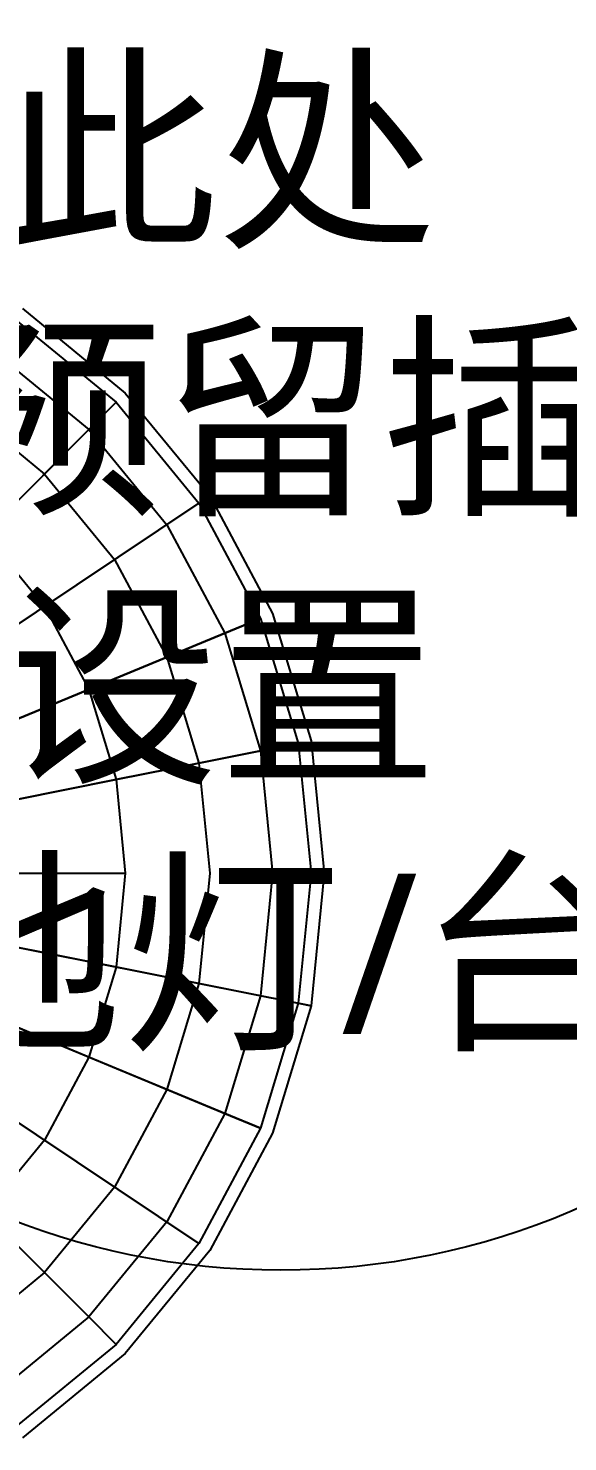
# Model space of a CAD drawing. Extents: x 11992 to 29481, y -6727 to 6811.
# Drawn here: x 12911.9 to 12999.4, y -1149.4 to -920.4 of the extents above; entities that cross this region are included whole.
import ezdxf

# ---------------------------------------------------------------- set-up
doc = ezdxf.new("R2010")
doc.units = 0
doc.header["$MEASUREMENT"] = 0
doc.layers.get('0').update_dxf_attribs({"color": 8, "linetype": 'CONTINUOUS'})
doc.layers.add('zoylight 0装饰灯', color=6, linetype='CONTINUOUS')
doc.styles.get("Standard").update_dxf_attribs({"font": 'arial.ttf'})

msp = doc.modelspace()

# ---------------------------------------------------------------- linework, layer by layer
for p, q in [((12911.01, -965.83, -1383.43), (12927.68, -979.51, -1383.43)), ((12909.84, -967.59, -1361.97), (12926.19, -981, -1361.97)), ((12909.84, -967.59, -1404.89), (12926.19, -981, -1404.89)), ((12906.36, -972.79, -1425.52), (12921.76, -985.43, -1425.52)), ((12906.36, -972.79, -1341.33), (12921.76, -985.43, -1341.33)), ((12927.68, -979.51, -1383.43), (12941.36, -996.18, -1383.43)), ((12900.71, -981.24, -1444.54), (12914.57, -992.62, -1444.54)), ((12900.71, -981.24, -1322.31), (12914.57, -992.62, -1322.31)), ((12921.76, -985.43, -1341.33), (12926.19, -981, -1361.97)), ((12926.19, -981, -1404.89), (12921.76, -985.43, -1425.52)), ((12926.19, -981, -1361.97), (12926.19, -981, -1404.89)), ((12926.19, -981, -1361.97), (12939.61, -997.35, -1361.97)), ((12926.19, -981, -1404.89), (12939.61, -997.35, -1404.89)), ((12921.76, -985.43, -1425.52), (12904.9, -1002.29, -1461.21)), ((12914.57, -992.62, -1322.31), (12921.76, -985.43, -1341.33)), ((12921.76, -985.43, -1341.33), (12934.4, -1000.83, -1341.33)), ((12921.76, -985.43, -1425.52), (12934.4, -1000.83, -1425.52)), ((12893.11, -1014.08, -1291.96), (12914.57, -992.62, -1322.31)), ((12914.57, -992.62, -1444.54), (12925.95, -1006.48, -1444.54)), ((12914.57, -992.62, -1322.31), (12925.95, -1006.48, -1322.31)), ((12939.61, -1117.23, -1404.89), (12760.2, -997.35, -1404.89)), ((12939.61, -997.35, -1404.89), (12832.06, -1069.21, -1491.31)), ((12867.74, -1045.37, -1275.54), (12939.61, -997.35, -1361.97)), ((12939.61, -997.35, -1361.97), (12939.61, -997.35, -1404.89)), ((12939.61, -997.35, -1404.89), (12949.58, -1016.01, -1404.89)), ((12939.61, -997.35, -1361.97), (12949.58, -1016.01, -1361.97)), ((12941.36, -996.18, -1383.43), (12951.53, -1015.2, -1383.43)), ((12904.9, -1002.29, -1461.21), (12914.57, -1014.08, -1461.21)), ((12904.9, -1002.29, -1305.64), (12914.57, -1014.08, -1305.64)), ((12934.4, -1000.83, -1425.52), (12943.79, -1018.4, -1425.52)), ((12934.4, -1000.83, -1341.33), (12943.79, -1018.4, -1341.33)), ((12925.95, -1006.48, -1444.54), (12934.4, -1022.29, -1444.54)), ((12925.95, -1006.48, -1322.31), (12934.4, -1022.29, -1322.31)), ((12914.57, -1014.08, -1305.64), (12921.76, -1027.53, -1305.64)), ((12914.57, -1014.08, -1461.21), (12921.76, -1027.53, -1461.21)), ((12943.79, -1018.4, -1341.33), (12949.58, -1016.01, -1361.97)), ((12949.58, -1016.01, -1404.89), (12943.79, -1018.4, -1425.52)), ((12949.58, -1016.01, -1361.97), (12949.58, -1016.01, -1404.89)), ((12949.58, -1016.01, -1361.97), (12955.71, -1036.24, -1361.97)), ((12949.58, -1016.01, -1404.89), (12955.71, -1036.24, -1404.89)), ((12951.53, -1015.2, -1383.43), (12957.79, -1035.83, -1383.43)), ((12750.23, -1098.58, -1361.97), (12943.79, -1018.4, -1341.33)), ((12943.79, -1018.4, -1425.52), (12750.23, -1098.58, -1404.89)), ((12943.79, -1018.4, -1341.33), (12949.58, -1037.47, -1341.33)), ((12943.79, -1018.4, -1425.52), (12949.58, -1037.47, -1425.52)), ((12934.4, -1022.29, -1322.31), (12939.61, -1039.45, -1322.31)), ((12934.4, -1022.29, -1444.54), (12939.61, -1039.45, -1444.54)), ((12820.14, -1027.53, -1281.8), (12921.76, -1129.15, -1341.33)), ((12921.76, -1027.53, -1305.64), (12926.19, -1042.12, -1305.64)), ((12921.76, -1027.53, -1461.21), (12926.19, -1042.12, -1461.21)), ((12793.44, -1033.9, -1291.96), (12943.79, -1096.18, -1341.33)), ((12949.58, -1037.47, -1341.33), (12955.71, -1036.24, -1361.97)), ((12955.71, -1036.24, -1404.89), (12949.58, -1037.47, -1425.52)), ((12955.71, -1036.24, -1361.97), (12955.71, -1036.24, -1404.89)), ((12955.71, -1036.24, -1404.89), (12957.79, -1057.29, -1404.89)), ((12955.71, -1036.24, -1361.97), (12957.79, -1057.29, -1361.97)), ((12957.79, -1035.83, -1383.43), (12959.9, -1057.29, -1383.43)), ((12939.61, -1075.13, -1444.54), (12750.23, -1037.47, -1425.52)), ((12939.61, -1039.45, -1322.31), (12949.58, -1037.47, -1341.33)), ((12949.58, -1037.47, -1425.52), (12939.61, -1039.45, -1444.54)), ((12949.58, -1037.47, -1425.52), (12951.53, -1057.29, -1425.52)), ((12949.58, -1037.47, -1341.33), (12951.53, -1057.29, -1341.33)), ((12926.19, -1042.12, -1305.64), (12939.61, -1039.45, -1322.31)), ((12939.61, -1039.45, -1444.54), (12926.19, -1042.12, -1461.21)), ((12939.61, -1039.45, -1444.54), (12941.36, -1057.29, -1444.54)), ((12939.61, -1039.45, -1322.31), (12941.36, -1057.29, -1322.31)), ((12909.84, -1045.37, -1291.96), (12926.19, -1042.12, -1305.64)), ((12926.19, -1042.12, -1461.21), (12909.84, -1045.37, -1474.89)), ((12926.19, -1042.12, -1305.64), (12927.68, -1057.29, -1305.64)), ((12926.19, -1042.12, -1461.21), (12927.68, -1057.29, -1461.21)), ((12871.36, -1057.29, -1275.54), (12927.68, -1057.29, -1461.21)), ((12927.68, -1057.29, -1461.21), (12926.19, -1072.47, -1461.21)), ((12927.68, -1057.29, -1305.64), (12926.19, -1072.47, -1305.64)), ((12941.36, -1057.29, -1322.31), (12939.61, -1075.13, -1322.31)), ((12941.36, -1057.29, -1444.54), (12939.61, -1075.13, -1444.54)), ((12951.53, -1057.29, -1341.33), (12949.58, -1077.12, -1341.33)), ((12951.53, -1057.29, -1425.52), (12949.58, -1077.12, -1425.52)), ((12957.79, -1057.29, -1361.97), (12955.71, -1078.34, -1361.97)), ((12957.79, -1057.29, -1404.89), (12955.71, -1078.34, -1404.89)), ((12959.9, -1057.29, -1383.43), (12957.79, -1078.75, -1383.43)), ((12870.95, -1061.48, -1275.54), (12955.71, -1078.34, -1361.97)), ((12867.74, -1069.21, -1275.54), (12939.61, -1117.23, -1361.97)), ((12926.19, -1072.47, -1305.64), (12921.76, -1087.06, -1305.64)), ((12926.19, -1072.47, -1461.21), (12921.76, -1087.06, -1461.21)), ((12939.61, -1075.13, -1444.54), (12934.4, -1092.29, -1444.54)), ((12939.61, -1075.13, -1322.31), (12934.4, -1092.29, -1322.31)), ((12949.58, -1077.12, -1425.52), (12939.61, -1075.13, -1444.54)), ((12949.58, -1077.12, -1425.52), (12943.79, -1096.18, -1425.52)), ((12949.58, -1077.12, -1341.33), (12943.79, -1096.18, -1341.33)), ((12957.79, -1078.75, -1383.43), (12949.58, -1077.12, -1425.52)), ((12955.71, -1078.34, -1404.89), (12949.58, -1098.58, -1404.89)), ((12955.71, -1078.34, -1361.97), (12949.58, -1098.58, -1361.97)), ((12957.79, -1078.75, -1383.43), (12951.53, -1099.39, -1383.43)), ((12955.71, -1078.34, -1361.97), (12957.79, -1078.75, -1383.43)), ((12921.76, -1087.06, -1461.21), (12906.36, -1080.68, -1474.89)), ((12921.76, -1087.06, -1305.64), (12914.57, -1100.5, -1305.64)), ((12921.76, -1087.06, -1461.21), (12914.57, -1100.5, -1461.21)), ((12943.79, -1096.18, -1425.52), (12921.76, -1087.06, -1461.21)), ((12934.4, -1092.29, -1322.31), (12925.95, -1108.1, -1322.31)), ((12934.4, -1092.29, -1444.54), (12925.95, -1108.1, -1444.54)), ((12943.79, -1096.18, -1341.33), (12934.4, -1113.75, -1341.33)), ((12943.79, -1096.18, -1425.52), (12934.4, -1113.75, -1425.52)), ((12943.79, -1096.18, -1341.33), (12949.58, -1098.58, -1361.97)), ((12949.58, -1098.58, -1404.89), (12943.79, -1096.18, -1425.52)), ((12949.58, -1098.58, -1361.97), (12939.61, -1117.23, -1361.97)), ((12949.58, -1098.58, -1404.89), (12939.61, -1117.23, -1404.89)), ((12949.58, -1098.58, -1361.97), (12949.58, -1098.58, -1404.89)), ((12921.76, -1129.15, -1425.52), (12893.11, -1100.5, -1474.89)), ((12914.57, -1100.5, -1305.64), (12904.9, -1112.29, -1305.64)), ((12914.57, -1100.5, -1461.21), (12904.9, -1112.29, -1461.21)), ((12951.53, -1099.39, -1383.43), (12941.36, -1118.4, -1383.43)), ((12925.95, -1108.1, -1444.54), (12914.57, -1121.96, -1444.54)), ((12925.95, -1108.1, -1322.31), (12914.57, -1121.96, -1322.31)), ((12934.4, -1113.75, -1425.52), (12921.76, -1129.15, -1425.52)), ((12934.4, -1113.75, -1341.33), (12921.76, -1129.15, -1341.33)), ((12939.61, -1117.23, -1404.89), (12926.19, -1133.58, -1404.89)), ((12939.61, -1117.23, -1361.97), (12926.19, -1133.58, -1361.97)), ((12941.36, -1118.4, -1383.43), (12927.68, -1135.07, -1383.43)), ((12939.61, -1117.23, -1361.97), (12939.61, -1117.23, -1404.89)), ((12914.57, -1121.96, -1444.54), (12900.71, -1133.34, -1444.54)), ((12914.57, -1121.96, -1322.31), (12900.71, -1133.34, -1322.31)), ((12921.76, -1129.15, -1341.33), (12906.36, -1141.79, -1341.33)), ((12921.76, -1129.15, -1425.52), (12906.36, -1141.79, -1425.52)), ((12921.76, -1129.15, -1341.33), (12926.19, -1133.58, -1361.97)), ((12926.19, -1133.58, -1404.89), (12921.76, -1129.15, -1425.52)), ((12926.19, -1133.58, -1361.97), (12909.84, -1147, -1361.97)), ((12926.19, -1133.58, -1404.89), (12909.84, -1147, -1404.89)), ((12927.68, -1135.07, -1383.43), (12911.01, -1148.75, -1383.43)), ((12926.19, -1133.58, -1361.97), (12926.19, -1133.58, -1404.89))]:
    msp.add_line(p, q)
at = {"layer": 'zoylight 0装饰灯'}
msp.add_circle((12952.9, -1001.27, -1383.43), 120.31, dxfattribs=at)

# ---------------------------------------------------------------- texts
at = {"layer": 'zoylight 0装饰灯', "insert": (12826.96, -927.3, -1383.43), "char_height": 26, "width": 253.1616, "attachment_point": 1}
msp.add_mtext('{\\fMicrosoft YaHei|b0|i0|c134|p34;\\W9.1127;\\C6; \\W1;此处\\P{\\W4.063193; }可预留插座\\P{\\W9.1292; }设置\\P{\\W3.318144; }落地灯/台灯}', dxfattribs=at)

doc.saveas('drawing.dxf')
